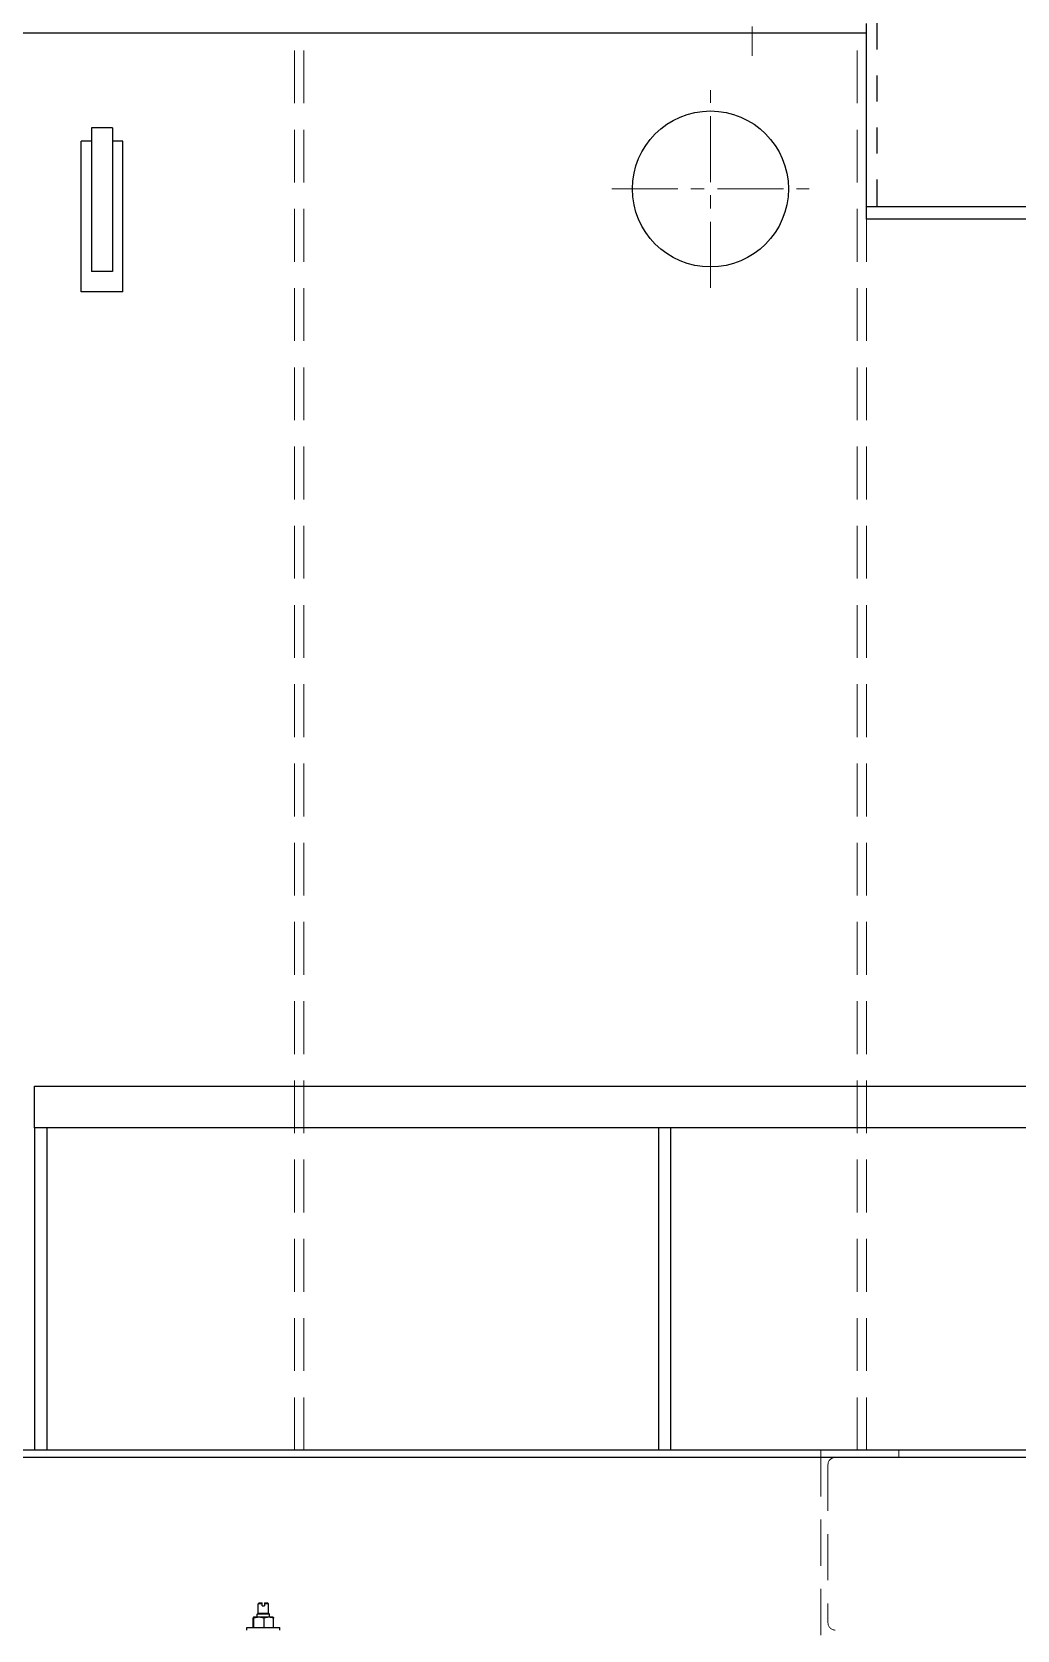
# Model space of a CAD drawing. Header units: inches. Extents: x 707 to 13003, y 909 to 9309.
# Drawn here: x 2994 to 3941, y 1726 to 3263 of the extents above; entities that cross this region are included whole.
import ezdxf

# ---------------------------------------------------------------- set-up
doc = ezdxf.new("R2010")
doc.units = ezdxf.units.IN
doc.header["$MEASUREMENT"] = 0
for name, pattern in [('CENTER', [50.8, 31.75, -6.35, 6.35, -6.35]), ('HIDDEN', [9.525, 6.35, -3.175]), ('PHANTOMX2', [5, 2.5, -0.5, 0.5, -0.5, 0.5, -0.5])]:
    doc.linetypes.add(name, pattern=pattern)
doc.layers.add('CEN', color=1, linetype='CENTER', lineweight=15)
doc.layers.add('HIDDEN', color=6, linetype='HIDDEN', lineweight=18)
doc.layers.add('PHANTOM', color=4, linetype='PHANTOMX2')

# ---------------------------------------------------------------- blocks, each defined once
blk = doc.blocks.new('BKM-1')
at = {"color": 2}
for p, q in [((-4, 33.3), (-5, 32.3)), ((-1, 32.3), (-5, 32.3)), ((-5, 23.3), (-5, 32.3)), ((-4, 33.3), (-1, 33.3)), ((-1, 30.3), (-1, 32.3)), ((1, 33.3), (4, 33.3)), ((1, 32.3), (1, 30.3)), ((5, 32.3), (1, 32.3)), ((4, 33.3), (5, 32.3)), ((5, 23.3), (5, 32.3)), ((-9.8, 9.3), (-9.8, 18.5)), ((-4.2, 19.3), (-9.5, 19.3)), ((-9.5, 19.3), (-9.5, 19.3)), ((-9.5, 19.3), (-9.5, 19.3)), ((-9.1, 9.3), (-9.1, 18.5)), ((-5, 23.3), (-6, 22.3)), ((6, 22.3), (-6, 22.3)), ((-6, 19.3), (-6, 22.3)), ((-5, 23.3), (5, 23.3)), ((5.2, 19.3), (-4.2, 19.3)), ((-1, 30.3), (1, 30.3)), ((0.7, 9.3), (0.7, 18.5)), ((5, 23.3), (6, 22.3)), ((9.5, 19.3), (5.2, 19.3)), ((6, 19.3), (6, 22.3)), ((9.5, 19.3), (9.5, 19.3)), ((9.8, 9.3), (9.8, 18.5)), ((-16, 9.3), (16, 9.3)), ((-16, 7), (-16, 9.3)), ((16, 7), (16, 9.3))]:
    blk.add_line(p, q, dxfattribs=at)
for points, weights in [([(-1, 32.3), (-1, 32.9), (-1, 33.3)], [1, 1.00656197997, 1]), ([(1, 33.3), (1, 32.9), (1, 32.3)], [1, 1.00656197997, 1]), ([(-9.5, 19.3), (-9.6, 19.3), (-9.8, 18.5)], [1, 1.0379548493, 1]), ([(-9.1, 18.5), (-9.3, 19.3), (-9.5, 19.3)], [1, 1.0379548493, 1]), ([(-4.2, 19.3), (-6.5, 19.3), (-9.1, 18.5)], [1, 1.0379548493, 1]), ([(0.7, 18.5), (-2, 19.3), (-4.2, 19.3)], [1, 1.0379548493, 1]), ([(5.2, 19.3), (3.1, 19.3), (0.7, 18.5)], [1, 1.0379548493, 1]), ([(9.8, 18.5), (7.4, 19.3), (5.2, 19.3)], [1, 1.0379548493, 1]), ([(9.5, 19.3), (9.7, 19.2), (9.8, 18.5)], [1.00749245531, 1.03374072849, 1])]:
    blk.add_rational_spline(points, weights, degree=2, dxfattribs=at)

msp = doc.modelspace()

# ---------------------------------------------------------------- linework, layer by layer
for p, q in [((3796.017, 3261.69), (2696.017, 3261.69)), ((3796.017, 3082.69), (3796.017, 3270.69)), ((3070.92, 3170.341), (3050.92, 3170.341)), ((3050.92, 3170.341), (3050.92, 3032.358)), ((3070.92, 3170.341), (3070.92, 3032.358)), ((3050.92, 3157.716), (3040.92, 3157.716)), ((3040.92, 3012.862), (3040.92, 3157.716)), ((3080.92, 3157.716), (3070.92, 3157.716)), ((3080.92, 3012.862), (3080.92, 3157.716)), ((3796.017, 3094.69), (5086.017, 3094.69)), ((5086.017, 3082.69), (3796.017, 3082.69)), ((3070.92, 3032.358), (3050.92, 3032.358)), ((3080.92, 3012.862), (3040.92, 3012.862)), ((2996.017, 2248.69), (4796.017, 2248.69)), ((2996.017, 2208.69), (2996.017, 2248.69)), ((4796.017, 2208.69), (2996.017, 2208.69)), ((2996.017, 2208.69), (2996.017, 1898.69)), ((3008.017, 1898.69), (3008.017, 2208.69)), ((3596.017, 2208.69), (3596.017, 1898.69)), ((3608.017, 1898.69), (3608.017, 2208.69)), ((5141.017, 1898.69), (1291.017, 1898.69)), ((5141.017, 1891.69), (1291.017, 1891.69))]:
    msp.add_line(p, q)
msp.add_circle((3646.017, 3111.69), 75)
at = {"layer": 'CEN'}
msp.add_line((3686.017, 3318.69), (3686.017, 3239.69), dxfattribs=at)
at = {"layer": 'CEN', "ltscale": 2}
for p, q in [((3646.017, 3016.69), (3646.017, 3206.69)), ((3551.017, 3111.69), (3741.017, 3111.69))]:
    msp.add_line(p, q, dxfattribs=at)
at = {"layer": 'HIDDEN', "ltscale": 8}
for p, q in [((3246.017, 1898.69), (3246.017, 3261.69)), ((3255.017, 1898.69), (3255.017, 3261.69)), ((3787.017, 1898.69), (3787.017, 3261.69)), ((3796.017, 1898.69), (3796.017, 3261.69))]:
    msp.add_line(p, q, dxfattribs=at)
at = {"layer": 'HIDDEN', "ltscale": 7}
for p, q in [((3752.017, 1898.69), (3752.017, 1718.69)), ((3752.017, 1898.69), (3827.017, 1898.69)), ((3827.017, 1891.69), (3766.017, 1891.69)), ((3827.017, 1898.69), (3827.017, 1891.69)), ((3759.017, 1884.69), (3759.017, 1732.69))]:
    msp.add_line(p, q, dxfattribs=at)
for centre, start, end in [((3766.017, 1884.69), 90, 180), ((3766.017, 1732.69), 180, 270)]:
    msp.add_arc(centre, 7, start, end, dxfattribs=at)
at = {"layer": 'PHANTOM', "ltscale": 50}
msp.add_line((3806.017, 3620.69), (3806.017, 3094.69), dxfattribs=at)

# ---------------------------------------------------------------- block references
msp.add_blockref('BKM-1', (3216.017, 1718.69))

doc.saveas('drawing.dxf')
